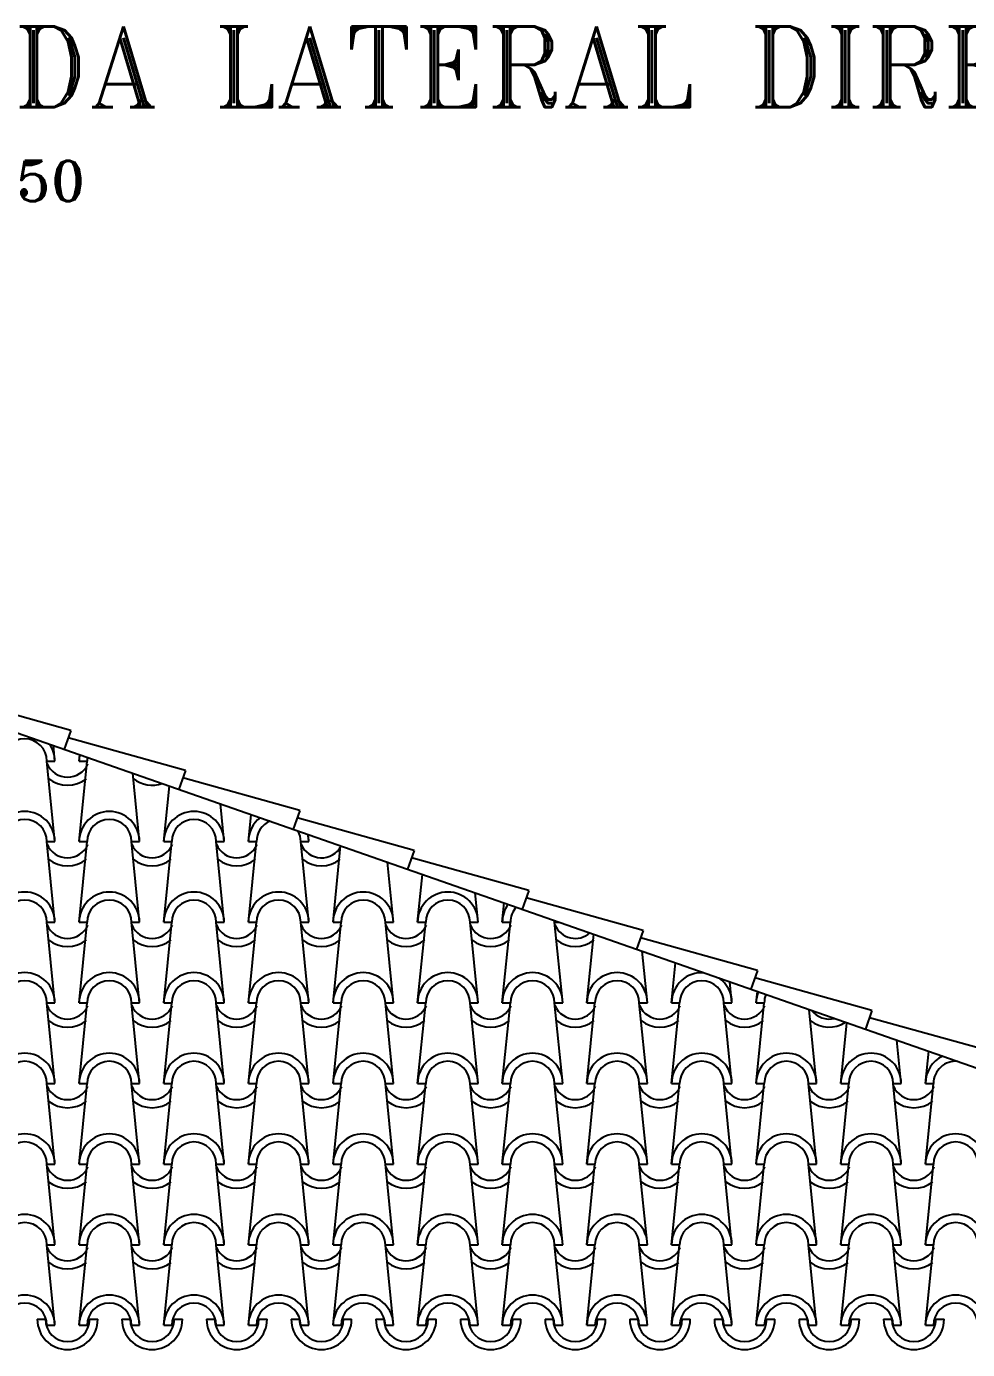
# Model space of a CAD drawing. Extents: x 3.3 to 78.4, y -0.4 to 40.7.
# Drawn here: x 49.148 to 51.483, y 16.838 to 20.121 of the extents above; entities that cross this region are included whole.
import ezdxf

# ---------------------------------------------------------------- set-up
doc = ezdxf.new("R2010")
doc.units = 0
doc.header["$MEASUREMENT"] = 0
for name, color, linetype in [('1', 1, 'CONTINUOUS'), ('2', 2, 'CONTINUOUS'), ('3', 3, 'CONTINUOUS'), ('ALVENARIA', 7, 'CONTINUOUS')]:
    doc.layers.add(name, color=color, linetype=linetype)
doc.styles.add('T20', font='romans.shx', dxfattribs={"height": 0.1})

msp = doc.modelspace()

# ---------------------------------------------------------------- linework, layer by layer
at = {"layer": '1'}
for p, q in [((46.9799, 19.1174), (53.5012, 16.8392)), ((49.258, 18.3739), (48.9677, 18.4548)), ((49.258, 18.3739), (49.2417, 18.3273)), ((49.542, 18.2747), (49.2516, 18.3556)), ((49.542, 18.2747), (49.5257, 18.2281)), ((49.8259, 18.1755), (49.5356, 18.2564)), ((49.8259, 18.1755), (49.8096, 18.1289)), ((50.1099, 18.0763), (49.8195, 18.1572)), ((50.1099, 18.0763), (50.0936, 18.0297)), ((50.3939, 17.9771), (50.1035, 18.058)), ((50.3939, 17.9771), (50.3776, 17.9305)), ((50.6778, 17.8779), (50.3875, 17.9588)), ((50.6778, 17.8779), (50.6615, 17.8313)), ((50.9618, 17.7787), (50.6714, 17.8596)), ((50.9618, 17.7787), (50.9455, 17.7321)), ((51.2457, 17.6795), (50.9554, 17.7604)), ((51.2457, 17.6795), (51.2295, 17.6329)), ((51.5297, 17.5803), (51.2394, 17.6612))]:
    msp.add_line(p, q, dxfattribs=at)
at = {"layer": '2', "linetype": 'Continuous'}
for p, q in [((49.2184, 18.298), (49.2146, 18.3368)), ((49.1984, 18.298), (49.2184, 18.298)), ((49.2184, 18.098), (49.1984, 18.298)), ((49.2784, 18.298), (49.28, 18.3139)), ((49.2784, 18.298), (49.2984, 18.298)), ((49.2784, 18.098), (49.2984, 18.298)), ((49.4284, 18.098), (49.4114, 18.268)), ((49.4884, 18.098), (49.5023, 18.2363)), ((49.6384, 18.098), (49.629, 18.192)), ((49.6984, 18.098), (49.7052, 18.1654)), ((49.1984, 18.098), (49.2184, 18.098)), ((49.2184, 17.898), (49.1984, 18.098)), ((49.2784, 18.098), (49.2984, 18.098)), ((49.2784, 17.898), (49.2984, 18.098)), ((49.4084, 18.098), (49.4284, 18.098)), ((49.4284, 17.898), (49.4084, 18.098)), ((49.4884, 18.098), (49.5084, 18.098)), ((49.4884, 17.898), (49.5084, 18.098)), ((49.6184, 18.098), (49.6384, 18.098)), ((49.6384, 17.898), (49.6184, 18.098)), ((49.6984, 18.098), (49.7184, 18.098)), ((49.6984, 17.898), (49.7184, 18.098)), ((49.8284, 18.098), (49.8484, 18.098)), ((49.8484, 17.898), (49.8284, 18.098)), ((49.8484, 18.098), (49.8466, 18.1159)), ((49.9084, 17.898), (49.9274, 18.0877)), ((50.0584, 17.898), (50.0435, 18.0472)), ((50.1184, 17.898), (50.1303, 18.0168)), ((50.2684, 17.898), (50.2611, 17.9711)), ((50.3284, 17.898), (50.3332, 17.946)), ((49.2184, 17.698), (49.1984, 17.898)), ((49.1984, 17.898), (49.2184, 17.898)), ((49.2784, 17.698), (49.2984, 17.898)), ((49.2784, 17.898), (49.2984, 17.898)), ((49.4284, 17.698), (49.4084, 17.898)), ((49.4084, 17.898), (49.4284, 17.898)), ((49.4884, 17.698), (49.5084, 17.898)), ((49.4884, 17.898), (49.5084, 17.898)), ((49.6384, 17.698), (49.6184, 17.898)), ((49.6184, 17.898), (49.6384, 17.898)), ((49.6984, 17.698), (49.7184, 17.898)), ((49.6984, 17.898), (49.7184, 17.898)), ((49.8484, 17.698), (49.8284, 17.898)), ((49.8284, 17.898), (49.8484, 17.898)), ((49.9084, 17.698), (49.9284, 17.898)), ((49.9084, 17.898), (49.9284, 17.898)), ((50.0584, 17.698), (50.0384, 17.898)), ((50.0384, 17.898), (50.0584, 17.898)), ((50.1184, 17.698), (50.1384, 17.898)), ((50.1184, 17.898), (50.1384, 17.898)), ((50.2684, 17.698), (50.2484, 17.898)), ((50.2484, 17.898), (50.2684, 17.898)), ((50.3284, 17.698), (50.3484, 17.898)), ((50.3284, 17.898), (50.3484, 17.898)), ((50.4784, 17.698), (50.4584, 17.898)), ((50.4584, 17.898), (50.4705, 17.898)), ((50.5384, 17.698), (50.5555, 17.8683)), ((50.6884, 17.698), (50.6756, 17.8263)), ((50.7484, 17.698), (50.7584, 17.7974)), ((50.8984, 17.698), (50.8932, 17.7503)), ((50.9584, 17.698), (50.9613, 17.7265)), ((49.2184, 17.498), (49.1984, 17.698)), ((49.1984, 17.698), (49.2184, 17.698)), ((49.2784, 17.498), (49.2984, 17.698)), ((49.2784, 17.698), (49.2984, 17.698)), ((49.4284, 17.498), (49.4084, 17.698)), ((49.4084, 17.698), (49.4284, 17.698)), ((49.4884, 17.498), (49.5084, 17.698)), ((49.4884, 17.698), (49.5084, 17.698)), ((49.6384, 17.498), (49.6184, 17.698)), ((49.6184, 17.698), (49.6384, 17.698)), ((49.6984, 17.498), (49.7184, 17.698)), ((49.6984, 17.698), (49.7184, 17.698)), ((49.8484, 17.498), (49.8284, 17.698)), ((49.8284, 17.698), (49.8484, 17.698)), ((49.9084, 17.498), (49.9284, 17.698)), ((49.9084, 17.698), (49.9284, 17.698)), ((50.0584, 17.498), (50.0384, 17.698)), ((50.0384, 17.698), (50.0584, 17.698)), ((50.1184, 17.498), (50.1384, 17.698)), ((50.1184, 17.698), (50.1384, 17.698)), ((50.2684, 17.498), (50.2484, 17.698)), ((50.2484, 17.698), (50.2684, 17.698)), ((50.3284, 17.498), (50.3484, 17.698)), ((50.3284, 17.698), (50.3484, 17.698)), ((50.4784, 17.498), (50.4584, 17.698)), ((50.4584, 17.698), (50.4784, 17.698)), ((50.5384, 17.498), (50.5584, 17.698)), ((50.5384, 17.698), (50.5584, 17.698)), ((50.6884, 17.498), (50.6684, 17.698)), ((50.6684, 17.698), (50.6884, 17.698)), ((50.7484, 17.498), (50.7684, 17.698)), ((50.7484, 17.698), (50.7684, 17.698)), ((50.8984, 17.498), (50.8784, 17.698)), ((50.8784, 17.698), (50.8984, 17.698)), ((50.9584, 17.498), (50.9784, 17.698)), ((50.9584, 17.698), (50.9784, 17.698)), ((51.1084, 17.498), (51.0901, 17.6816)), ((51.1684, 17.498), (51.1835, 17.6489)), ((51.3184, 17.498), (51.3077, 17.6055)), ((51.3784, 17.498), (51.3864, 17.578)), ((49.2184, 17.298), (49.1984, 17.498)), ((49.1984, 17.498), (49.2184, 17.498)), ((49.2784, 17.298), (49.2984, 17.498)), ((49.2784, 17.498), (49.2984, 17.498)), ((49.4284, 17.298), (49.4084, 17.498)), ((49.4084, 17.498), (49.4284, 17.498)), ((49.4884, 17.298), (49.5084, 17.498)), ((49.4884, 17.498), (49.5084, 17.498)), ((49.6384, 17.298), (49.6184, 17.498)), ((49.6184, 17.498), (49.6384, 17.498)), ((49.6984, 17.298), (49.7184, 17.498)), ((49.6984, 17.498), (49.7184, 17.498)), ((49.8484, 17.298), (49.8284, 17.498)), ((49.8284, 17.498), (49.8484, 17.498)), ((49.9084, 17.298), (49.9284, 17.498)), ((49.9084, 17.498), (49.9284, 17.498)), ((50.0584, 17.298), (50.0384, 17.498)), ((50.0384, 17.498), (50.0584, 17.498)), ((50.1184, 17.298), (50.1384, 17.498)), ((50.1184, 17.498), (50.1384, 17.498)), ((50.2684, 17.298), (50.2484, 17.498)), ((50.2484, 17.498), (50.2684, 17.498)), ((50.3284, 17.298), (50.3484, 17.498)), ((50.3284, 17.498), (50.3484, 17.498)), ((50.4784, 17.298), (50.4584, 17.498)), ((50.4584, 17.498), (50.4784, 17.498)), ((50.5384, 17.298), (50.5584, 17.498)), ((50.5384, 17.498), (50.5584, 17.498)), ((50.6884, 17.298), (50.6684, 17.498)), ((50.6684, 17.498), (50.6884, 17.498)), ((50.7484, 17.298), (50.7684, 17.498)), ((50.7484, 17.498), (50.7684, 17.498)), ((50.8984, 17.298), (50.8784, 17.498)), ((50.8784, 17.498), (50.8984, 17.498)), ((50.9584, 17.298), (50.9784, 17.498)), ((50.9584, 17.498), (50.9784, 17.498)), ((51.1084, 17.298), (51.0884, 17.498)), ((51.0884, 17.498), (51.1084, 17.498)), ((51.1684, 17.298), (51.1884, 17.498)), ((51.1684, 17.498), (51.1884, 17.498)), ((51.3184, 17.298), (51.2984, 17.498)), ((51.2984, 17.498), (51.3184, 17.498)), ((51.3784, 17.298), (51.3984, 17.498)), ((51.3784, 17.498), (51.3984, 17.498)), ((49.1984, 17.298), (49.2184, 17.298)), ((49.2184, 17.098), (49.1984, 17.298)), ((49.2784, 17.298), (49.2984, 17.298)), ((49.2784, 17.098), (49.2984, 17.298)), ((49.4084, 17.298), (49.4284, 17.298)), ((49.4284, 17.098), (49.4084, 17.298)), ((49.4884, 17.298), (49.5084, 17.298)), ((49.4884, 17.098), (49.5084, 17.298)), ((49.6184, 17.298), (49.6384, 17.298)), ((49.6384, 17.098), (49.6184, 17.298)), ((49.6984, 17.298), (49.7184, 17.298)), ((49.6984, 17.098), (49.7184, 17.298)), ((49.8284, 17.298), (49.8484, 17.298)), ((49.8484, 17.098), (49.8284, 17.298)), ((49.9084, 17.298), (49.9284, 17.298)), ((49.9084, 17.098), (49.9284, 17.298)), ((50.0384, 17.298), (50.0584, 17.298)), ((50.0584, 17.098), (50.0384, 17.298)), ((50.1184, 17.298), (50.1384, 17.298)), ((50.1184, 17.098), (50.1384, 17.298)), ((50.2484, 17.298), (50.2684, 17.298)), ((50.2684, 17.098), (50.2484, 17.298)), ((50.3284, 17.298), (50.3484, 17.298)), ((50.3284, 17.098), (50.3484, 17.298)), ((50.4584, 17.298), (50.4784, 17.298)), ((50.4784, 17.098), (50.4584, 17.298)), ((50.5384, 17.298), (50.5584, 17.298)), ((50.5384, 17.098), (50.5584, 17.298)), ((50.6684, 17.298), (50.6884, 17.298)), ((50.6884, 17.098), (50.6684, 17.298)), ((50.7484, 17.298), (50.7684, 17.298)), ((50.7484, 17.098), (50.7684, 17.298)), ((50.8784, 17.298), (50.8984, 17.298)), ((50.8984, 17.098), (50.8784, 17.298)), ((50.9584, 17.298), (50.9784, 17.298)), ((50.9584, 17.098), (50.9784, 17.298)), ((51.0884, 17.298), (51.1084, 17.298)), ((51.1084, 17.098), (51.0884, 17.298)), ((51.1684, 17.298), (51.1884, 17.298)), ((51.1684, 17.098), (51.1884, 17.298)), ((51.2984, 17.298), (51.3184, 17.298)), ((51.3184, 17.098), (51.2984, 17.298)), ((51.3784, 17.298), (51.3984, 17.298)), ((51.3784, 17.098), (51.3984, 17.298)), ((49.1984, 17.098), (49.2184, 17.098)), ((49.2184, 16.898), (49.1984, 17.098)), ((49.2784, 17.098), (49.2984, 17.098)), ((49.2784, 16.898), (49.2984, 17.098)), ((49.4084, 17.098), (49.4284, 17.098)), ((49.4284, 16.898), (49.4084, 17.098)), ((49.4884, 17.098), (49.5084, 17.098)), ((49.4884, 16.898), (49.5084, 17.098)), ((49.6184, 17.098), (49.6384, 17.098)), ((49.6384, 16.898), (49.6184, 17.098)), ((49.6984, 17.098), (49.7184, 17.098)), ((49.6984, 16.898), (49.7184, 17.098)), ((49.8284, 17.098), (49.8484, 17.098)), ((49.8484, 16.898), (49.8284, 17.098)), ((49.9084, 17.098), (49.9284, 17.098)), ((49.9084, 16.898), (49.9284, 17.098)), ((50.0384, 17.098), (50.0584, 17.098)), ((50.0584, 16.898), (50.0384, 17.098)), ((50.1184, 17.098), (50.1384, 17.098)), ((50.1184, 16.898), (50.1384, 17.098)), ((50.2484, 17.098), (50.2684, 17.098)), ((50.2684, 16.898), (50.2484, 17.098)), ((50.3284, 17.098), (50.3484, 17.098)), ((50.3284, 16.898), (50.3484, 17.098)), ((50.4584, 17.098), (50.4784, 17.098)), ((50.4784, 16.898), (50.4584, 17.098)), ((50.5384, 17.098), (50.5584, 17.098)), ((50.5384, 16.898), (50.5584, 17.098)), ((50.6684, 17.098), (50.6884, 17.098)), ((50.6884, 16.898), (50.6684, 17.098)), ((50.7484, 17.098), (50.7684, 17.098)), ((50.7484, 16.898), (50.7684, 17.098)), ((50.8784, 17.098), (50.8984, 17.098)), ((50.8984, 16.898), (50.8784, 17.098)), ((50.9584, 17.098), (50.9784, 17.098)), ((50.9584, 16.898), (50.9784, 17.098)), ((51.0884, 17.098), (51.1084, 17.098)), ((51.1084, 16.898), (51.0884, 17.098)), ((51.1684, 17.098), (51.1884, 17.098)), ((51.1684, 16.898), (51.1884, 17.098)), ((51.2984, 17.098), (51.3184, 17.098)), ((51.3184, 16.898), (51.2984, 17.098)), ((51.3784, 17.098), (51.3984, 17.098)), ((51.3784, 16.898), (51.3984, 17.098))]:
    msp.add_line(p, q, dxfattribs=at)
for centre, radius, start, end in [((49.1434, 18.298), 0.055, 0, 180), ((49.1434, 18.298), 0.075, 0, 33.9308), ((49.2497, 18.3129), 0.055, 202.9571, 336.4825), ((49.3534, 18.298), 0.075, 167.7994, 180), ((49.3534, 18.298), 0.055, 170.3864, 180), ((49.2497, 18.3129), 0.075, 231.2546, 308.5723), ((49.4597, 18.3129), 0.075, 231.2546, 289.6323), ((49.1434, 18.098), 0.075, 0, 180), ((49.1434, 18.098), 0.055, 0, 180), ((49.3534, 18.098), 0.075, 0, 180), ((49.3534, 18.098), 0.055, 0, 180), ((49.5634, 18.098), 0.075, 0, 180), ((49.5634, 18.098), 0.055, 0, 180), ((49.7734, 18.098), 0.075, 127.5304, 180), ((49.7734, 18.098), 0.055, 112.4177, 180), ((49.7734, 18.098), 0.055, 0, 29.069), ((49.2497, 18.1129), 0.055, 202.9571, 336.4825), ((49.4597, 18.1129), 0.055, 202.9571, 336.4825), ((49.6697, 18.1129), 0.055, 202.9571, 336.4825), ((49.8797, 18.1129), 0.055, 202.9571, 332.2924), ((49.7734, 18.098), 0.075, 0, 13.9564), ((49.2497, 18.1129), 0.075, 231.2546, 308.5723), ((49.4597, 18.1129), 0.075, 231.2546, 308.5723), ((49.6697, 18.1129), 0.075, 231.2546, 308.5723), ((49.8797, 18.1129), 0.075, 231.2546, 308.5723), ((49.1434, 17.898), 0.075, 0, 180), ((49.3534, 17.898), 0.075, 0, 180), ((49.5634, 17.898), 0.075, 0, 180), ((49.7734, 17.898), 0.075, 0, 180), ((49.9834, 17.898), 0.075, 0, 180), ((50.1934, 17.898), 0.075, 0, 180), ((49.1434, 17.898), 0.055, 0, 180), ((49.3534, 17.898), 0.055, 0, 180), ((49.5634, 17.898), 0.055, 0, 180), ((49.7734, 17.898), 0.055, 0, 180), ((49.9834, 17.898), 0.055, 0, 180), ((50.1934, 17.898), 0.055, 0, 180), ((50.4034, 17.898), 0.075, 143.5915, 180), ((50.4034, 17.898), 0.055, 137.031, 180), ((49.2497, 17.9129), 0.055, 202.9571, 336.4825), ((49.4597, 17.9129), 0.055, 202.9571, 336.4825), ((49.6697, 17.9129), 0.055, 202.9571, 336.4825), ((49.8797, 17.9129), 0.055, 202.9571, 336.4825), ((50.0897, 17.9129), 0.055, 202.9571, 336.4825), ((50.2997, 17.9129), 0.055, 202.9571, 336.4825), ((50.4034, 17.898), 0.055, 0, 4.4558), ((50.5097, 17.9129), 0.055, 202.9571, 311.2875), ((49.2497, 17.9129), 0.075, 231.2546, 308.5723), ((49.4597, 17.9129), 0.075, 231.2546, 308.5723), ((49.6697, 17.9129), 0.075, 231.2546, 308.5723), ((49.8797, 17.9129), 0.075, 231.2546, 308.5723), ((50.0897, 17.9129), 0.075, 231.2546, 308.5723), ((50.2997, 17.9129), 0.075, 231.2546, 308.5723), ((50.5097, 17.9129), 0.075, 231.2546, 308.5723), ((49.1434, 17.698), 0.075, 0, 180), ((49.3534, 17.698), 0.075, 0, 180), ((49.5634, 17.698), 0.075, 0, 180), ((49.7734, 17.698), 0.075, 0, 180), ((49.9834, 17.698), 0.075, 0, 180), ((50.1934, 17.698), 0.075, 0, 180), ((50.4034, 17.698), 0.075, 0, 180), ((50.6134, 17.698), 0.075, 0, 180), ((50.8234, 17.698), 0.075, 85.8376, 180), ((50.8234, 17.698), 0.075, 0, 55.6492), ((49.1434, 17.698), 0.055, 0, 180), ((49.3534, 17.698), 0.055, 0, 180), ((49.5634, 17.698), 0.055, 0, 180), ((49.7734, 17.698), 0.055, 0, 180), ((49.9834, 17.698), 0.055, 0, 180), ((50.1934, 17.698), 0.055, 0, 180), ((50.4034, 17.698), 0.055, 0, 180), ((50.6134, 17.698), 0.055, 0, 180), ((50.8234, 17.698), 0.055, 0, 180), ((51.0334, 17.698), 0.075, 158.3328, 180), ((51.0334, 17.698), 0.055, 157.4554, 180), ((49.2497, 17.7129), 0.055, 202.9571, 336.4825), ((49.4597, 17.7129), 0.055, 202.9571, 336.4825), ((49.6697, 17.7129), 0.055, 202.9571, 336.4825), ((49.8797, 17.7129), 0.055, 202.9571, 336.4825), ((50.0897, 17.7129), 0.055, 202.9571, 336.4825), ((50.2997, 17.7129), 0.055, 202.9571, 336.4825), ((50.5097, 17.7129), 0.055, 202.9571, 336.4825), ((50.7197, 17.7129), 0.055, 202.9571, 336.4825), ((50.9297, 17.7129), 0.055, 202.9571, 336.4825), ((51.1397, 17.7129), 0.055, 217.5203, 283.9665), ((49.2497, 17.7129), 0.075, 231.2546, 308.5723), ((49.4597, 17.7129), 0.075, 231.2546, 308.5723), ((49.6697, 17.7129), 0.075, 231.2546, 308.5723), ((49.8797, 17.7129), 0.075, 231.2546, 308.5723), ((50.0897, 17.7129), 0.075, 231.2546, 308.5723), ((50.2997, 17.7129), 0.075, 231.2546, 308.5723), ((50.5097, 17.7129), 0.075, 231.2546, 308.5723), ((50.7197, 17.7129), 0.075, 231.2546, 308.5723), ((50.9297, 17.7129), 0.075, 231.2546, 308.5723), ((51.1397, 17.7129), 0.075, 231.2546, 302.9029), ((49.1434, 17.498), 0.075, 0, 180), ((49.3534, 17.498), 0.075, 0, 180), ((49.5634, 17.498), 0.075, 0, 180), ((49.7734, 17.498), 0.075, 0, 180), ((49.9834, 17.498), 0.075, 0, 180), ((50.1934, 17.498), 0.075, 0, 180), ((50.4034, 17.498), 0.075, 0, 180), ((50.6134, 17.498), 0.075, 0, 180), ((50.8234, 17.498), 0.075, 0, 180), ((51.0334, 17.498), 0.075, 0, 180), ((51.2434, 17.498), 0.075, 0, 180), ((51.4534, 17.498), 0.075, 115.2922, 180), ((49.1434, 17.498), 0.055, 0, 180), ((49.3534, 17.498), 0.055, 0, 180), ((49.5634, 17.498), 0.055, 0, 180), ((49.7734, 17.498), 0.055, 0, 180), ((49.9834, 17.498), 0.055, 0, 180), ((50.1934, 17.498), 0.055, 0, 180), ((50.4034, 17.498), 0.055, 0, 180), ((50.6134, 17.498), 0.055, 0, 180), ((50.8234, 17.498), 0.055, 0, 180), ((51.0334, 17.498), 0.055, 0, 180), ((51.2434, 17.498), 0.055, 0, 180), ((51.4534, 17.498), 0.055, 84.3828, 180), ((49.2497, 17.5129), 0.055, 202.9571, 336.4825), ((49.4597, 17.5129), 0.055, 202.9571, 336.4825), ((49.6697, 17.5129), 0.055, 202.9571, 336.4825), ((49.8797, 17.5129), 0.055, 202.9571, 336.4825), ((50.0897, 17.5129), 0.055, 202.9571, 336.4825), ((50.2997, 17.5129), 0.055, 202.9571, 336.4825), ((50.5097, 17.5129), 0.055, 202.9571, 336.4825), ((50.7197, 17.5129), 0.055, 202.9571, 336.4825), ((50.9297, 17.5129), 0.055, 202.9571, 336.4825), ((51.1397, 17.5129), 0.055, 202.9571, 336.4825), ((51.3497, 17.5129), 0.055, 202.9571, 336.4825), ((49.2497, 17.5129), 0.075, 231.2546, 308.5723), ((49.4597, 17.5129), 0.075, 231.2546, 308.5723), ((49.6697, 17.5129), 0.075, 231.2546, 308.5723), ((49.8797, 17.5129), 0.075, 231.2546, 308.5723), ((50.0897, 17.5129), 0.075, 231.2546, 308.5723), ((50.2997, 17.5129), 0.075, 231.2546, 308.5723), ((50.5097, 17.5129), 0.075, 231.2546, 308.5723), ((50.7197, 17.5129), 0.075, 231.2546, 308.5723), ((50.9297, 17.5129), 0.075, 231.2546, 308.5723), ((51.1397, 17.5129), 0.075, 231.2546, 308.5723), ((51.3497, 17.5129), 0.075, 231.2546, 308.5723), ((49.1434, 17.298), 0.075, 0, 180), ((49.3534, 17.298), 0.075, 0, 180), ((49.5634, 17.298), 0.075, 0, 180), ((49.7734, 17.298), 0.075, 0, 180), ((49.9834, 17.298), 0.075, 0, 180), ((50.1934, 17.298), 0.075, 0, 180), ((50.4034, 17.298), 0.075, 0, 180), ((50.6134, 17.298), 0.075, 0, 180), ((50.8234, 17.298), 0.075, 0, 180), ((51.0334, 17.298), 0.075, 0, 180), ((51.2434, 17.298), 0.075, 0, 180), ((51.4534, 17.298), 0.075, 0, 180), ((49.1434, 17.298), 0.055, 0, 180), ((49.3534, 17.298), 0.055, 0, 180), ((49.5634, 17.298), 0.055, 0, 180), ((49.7734, 17.298), 0.055, 0, 180), ((49.9834, 17.298), 0.055, 0, 180), ((50.1934, 17.298), 0.055, 0, 180), ((50.4034, 17.298), 0.055, 0, 180), ((50.6134, 17.298), 0.055, 0, 180), ((50.8234, 17.298), 0.055, 0, 180), ((51.0334, 17.298), 0.055, 0, 180), ((51.2434, 17.298), 0.055, 0, 180), ((51.4534, 17.298), 0.055, 0, 180), ((49.2497, 17.3129), 0.055, 202.9571, 336.4825), ((49.4597, 17.3129), 0.055, 202.9571, 336.4825), ((49.6697, 17.3129), 0.055, 202.9571, 336.4825), ((49.8797, 17.3129), 0.055, 202.9571, 336.4825), ((50.0897, 17.3129), 0.055, 202.9571, 336.4825), ((50.2997, 17.3129), 0.055, 202.9571, 336.4825), ((50.5097, 17.3129), 0.055, 202.9571, 336.4825), ((50.7197, 17.3129), 0.055, 202.9571, 336.4825), ((50.9297, 17.3129), 0.055, 202.9571, 336.4825), ((51.1397, 17.3129), 0.055, 202.9571, 336.4825), ((51.3497, 17.3129), 0.055, 202.9571, 336.4825), ((49.2497, 17.3129), 0.075, 231.2546, 308.5723), ((49.4597, 17.3129), 0.075, 231.2546, 308.5723), ((49.6697, 17.3129), 0.075, 231.2546, 308.5723), ((49.8797, 17.3129), 0.075, 231.2546, 308.5723), ((50.0897, 17.3129), 0.075, 231.2546, 308.5723), ((50.2997, 17.3129), 0.075, 231.2546, 308.5723), ((50.5097, 17.3129), 0.075, 231.2546, 308.5723), ((50.7197, 17.3129), 0.075, 231.2546, 308.5723), ((50.9297, 17.3129), 0.075, 231.2546, 308.5723), ((51.1397, 17.3129), 0.075, 231.2546, 308.5723), ((51.3497, 17.3129), 0.075, 231.2546, 308.5723), ((49.1434, 17.098), 0.075, 0, 180), ((49.3534, 17.098), 0.075, 0, 180), ((49.5634, 17.098), 0.075, 0, 180), ((49.7734, 17.098), 0.075, 0, 180), ((49.9834, 17.098), 0.075, 0, 180), ((50.1934, 17.098), 0.075, 0, 180), ((50.4034, 17.098), 0.075, 0, 180), ((50.6134, 17.098), 0.075, 0, 180), ((50.8234, 17.098), 0.075, 0, 180), ((51.0334, 17.098), 0.075, 0, 180), ((51.2434, 17.098), 0.075, 0, 180), ((51.4534, 17.098), 0.075, 0, 180), ((49.1434, 17.098), 0.055, 0, 180), ((49.3534, 17.098), 0.055, 0, 180), ((49.5634, 17.098), 0.055, 0, 180), ((49.7734, 17.098), 0.055, 0, 180), ((49.9834, 17.098), 0.055, 0, 180), ((50.1934, 17.098), 0.055, 0, 180), ((50.4034, 17.098), 0.055, 0, 180), ((50.6134, 17.098), 0.055, 0, 180), ((50.8234, 17.098), 0.055, 0, 180), ((51.0334, 17.098), 0.055, 0, 180), ((51.2434, 17.098), 0.055, 0, 180), ((51.4534, 17.098), 0.055, 0, 180), ((49.2497, 17.1129), 0.055, 202.9571, 336.4825), ((49.4597, 17.1129), 0.055, 202.9571, 336.4825), ((49.6697, 17.1129), 0.055, 202.9571, 336.4825), ((49.8797, 17.1129), 0.055, 202.9571, 336.4825), ((50.0897, 17.1129), 0.055, 202.9571, 336.4825), ((50.2997, 17.1129), 0.055, 202.9571, 336.4825), ((50.5097, 17.1129), 0.055, 202.9571, 336.4825), ((50.7197, 17.1129), 0.055, 202.9571, 336.4825), ((50.9297, 17.1129), 0.055, 202.9571, 336.4825), ((51.1397, 17.1129), 0.055, 202.9571, 336.4825), ((51.3497, 17.1129), 0.055, 202.9571, 336.4825), ((49.2497, 17.1129), 0.075, 231.2546, 308.5723), ((49.4597, 17.1129), 0.075, 231.2546, 308.5723), ((49.6697, 17.1129), 0.075, 231.2546, 308.5723), ((49.8797, 17.1129), 0.075, 231.2546, 308.5723), ((50.0897, 17.1129), 0.075, 231.2546, 308.5723), ((50.2997, 17.1129), 0.075, 231.2546, 308.5723), ((50.5097, 17.1129), 0.075, 231.2546, 308.5723), ((50.7197, 17.1129), 0.075, 231.2546, 308.5723), ((50.9297, 17.1129), 0.075, 231.2546, 308.5723), ((51.1397, 17.1129), 0.075, 231.2546, 308.5723), ((51.3497, 17.1129), 0.075, 231.2546, 308.5723)]:
    msp.add_arc(centre, radius, start, end, dxfattribs=at)
at = {"layer": '3', "linetype": 'Continuous'}
for p, q in [((49.1747, 16.9129), (49.1947, 16.9129)), ((49.3047, 16.9129), (49.3247, 16.9129)), ((49.3847, 16.9129), (49.4047, 16.9129)), ((49.5147, 16.9129), (49.5347, 16.9129)), ((49.5947, 16.9129), (49.6147, 16.9129)), ((49.7247, 16.9129), (49.7447, 16.9129)), ((49.8047, 16.9129), (49.8247, 16.9129)), ((49.9347, 16.9129), (49.9547, 16.9129)), ((50.0147, 16.9129), (50.0347, 16.9129)), ((50.1447, 16.9129), (50.1647, 16.9129)), ((50.2247, 16.9129), (50.2447, 16.9129)), ((50.3547, 16.9129), (50.3747, 16.9129)), ((50.4347, 16.9129), (50.4547, 16.9129)), ((50.5647, 16.9129), (50.5847, 16.9129)), ((50.6447, 16.9129), (50.6647, 16.9129)), ((50.7747, 16.9129), (50.7947, 16.9129)), ((50.8547, 16.9129), (50.8747, 16.9129)), ((50.9847, 16.9129), (51.0047, 16.9129)), ((51.0647, 16.9129), (51.0847, 16.9129)), ((51.1947, 16.9129), (51.2147, 16.9129)), ((51.2747, 16.9129), (51.2947, 16.9129)), ((51.4047, 16.9129), (51.4247, 16.9129)), ((49.1984, 16.898), (49.2184, 16.898)), ((49.2784, 16.898), (49.2984, 16.898)), ((49.4084, 16.898), (49.4284, 16.898)), ((49.4884, 16.898), (49.5084, 16.898)), ((49.6184, 16.898), (49.6384, 16.898)), ((49.6984, 16.898), (49.7184, 16.898)), ((49.8284, 16.898), (49.8484, 16.898)), ((49.9084, 16.898), (49.9284, 16.898)), ((50.0384, 16.898), (50.0584, 16.898)), ((50.1184, 16.898), (50.1384, 16.898)), ((50.2484, 16.898), (50.2684, 16.898)), ((50.3284, 16.898), (50.3484, 16.898)), ((50.4584, 16.898), (50.4784, 16.898)), ((50.5384, 16.898), (50.5584, 16.898)), ((50.6684, 16.898), (50.6884, 16.898)), ((50.7484, 16.898), (50.7684, 16.898)), ((50.8784, 16.898), (50.8984, 16.898)), ((50.9584, 16.898), (50.9784, 16.898)), ((51.0884, 16.898), (51.1084, 16.898)), ((51.1684, 16.898), (51.1884, 16.898)), ((51.2984, 16.898), (51.3184, 16.898)), ((51.3784, 16.898), (51.3984, 16.898))]:
    msp.add_line(p, q, dxfattribs=at)
for centre, radius, start, end in [((49.1434, 16.898), 0.075, 0, 180), ((49.3534, 16.898), 0.075, 0, 180), ((49.5634, 16.898), 0.075, 0, 180), ((49.7734, 16.898), 0.075, 0, 180), ((49.9834, 16.898), 0.075, 0, 180), ((50.1934, 16.898), 0.075, 0, 180), ((50.4034, 16.898), 0.075, 0, 180), ((50.6134, 16.898), 0.075, 0, 180), ((50.8234, 16.898), 0.075, 0, 180), ((51.0334, 16.898), 0.075, 0, 180), ((51.2434, 16.898), 0.075, 0, 180), ((51.4534, 16.898), 0.075, 0, 180), ((49.1434, 16.898), 0.055, 0, 180), ((49.3534, 16.898), 0.055, 0, 180), ((49.5634, 16.898), 0.055, 0, 180), ((49.7734, 16.898), 0.055, 0, 180), ((49.9834, 16.898), 0.055, 0, 180), ((50.1934, 16.898), 0.055, 0, 180), ((50.4034, 16.898), 0.055, 0, 180), ((50.6134, 16.898), 0.055, 0, 180), ((50.8234, 16.898), 0.055, 0, 180), ((51.0334, 16.898), 0.055, 0, 180), ((51.2434, 16.898), 0.055, 0, 180), ((51.4534, 16.898), 0.055, 0, 180), ((49.2497, 16.9129), 0.075, 180, 0), ((49.2497, 16.9129), 0.055, 180, 0), ((49.4597, 16.9129), 0.075, 180, 0), ((49.4597, 16.9129), 0.055, 180, 0), ((49.6697, 16.9129), 0.075, 180, 0), ((49.6697, 16.9129), 0.055, 180, 0), ((49.8797, 16.9129), 0.075, 180, 0), ((49.8797, 16.9129), 0.055, 180, 0), ((50.0897, 16.9129), 0.075, 180, 0), ((50.0897, 16.9129), 0.055, 180, 0), ((50.2997, 16.9129), 0.075, 180, 0), ((50.2997, 16.9129), 0.055, 180, 0), ((50.5097, 16.9129), 0.075, 180, 0), ((50.5097, 16.9129), 0.055, 180, 0), ((50.7197, 16.9129), 0.075, 180, 0), ((50.7197, 16.9129), 0.055, 180, 0), ((50.9297, 16.9129), 0.075, 180, 0), ((50.9297, 16.9129), 0.055, 180, 0), ((51.1397, 16.9129), 0.075, 180, 0), ((51.1397, 16.9129), 0.055, 180, 0), ((51.3497, 16.9129), 0.075, 180, 0), ((51.3497, 16.9129), 0.055, 180, 0)]:
    msp.add_arc(centre, radius, start, end, dxfattribs=at)

# ---------------------------------------------------------------- texts
at = {"layer": 'ALVENARIA', "color": 3, "insert": (48.2139, 20.1205), "char_height": 0.2, "attachment_point": 1, "style": 'T20'}
msp.add_mtext('{\\Fromant.shx|c0;\\C5;FACHADA LATERAL DIREITA\\Fromant.shx|c1;\\P\\H0.5x;\\C2;     ESC. 1/50}', dxfattribs=at)

doc.saveas('drawing.dxf')
